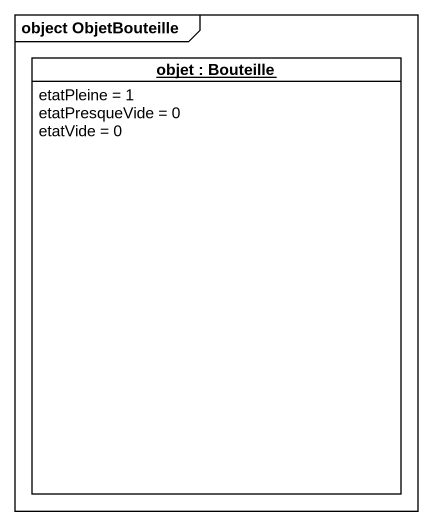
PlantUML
@startuml
mainframe object ObjetBouteille
hide circle
hide empty members
object "objet : Bouteille" as objet {
  etatPleine = 1
  etatPresqueVide = 0
  etatVide = 0
}
@enduml
